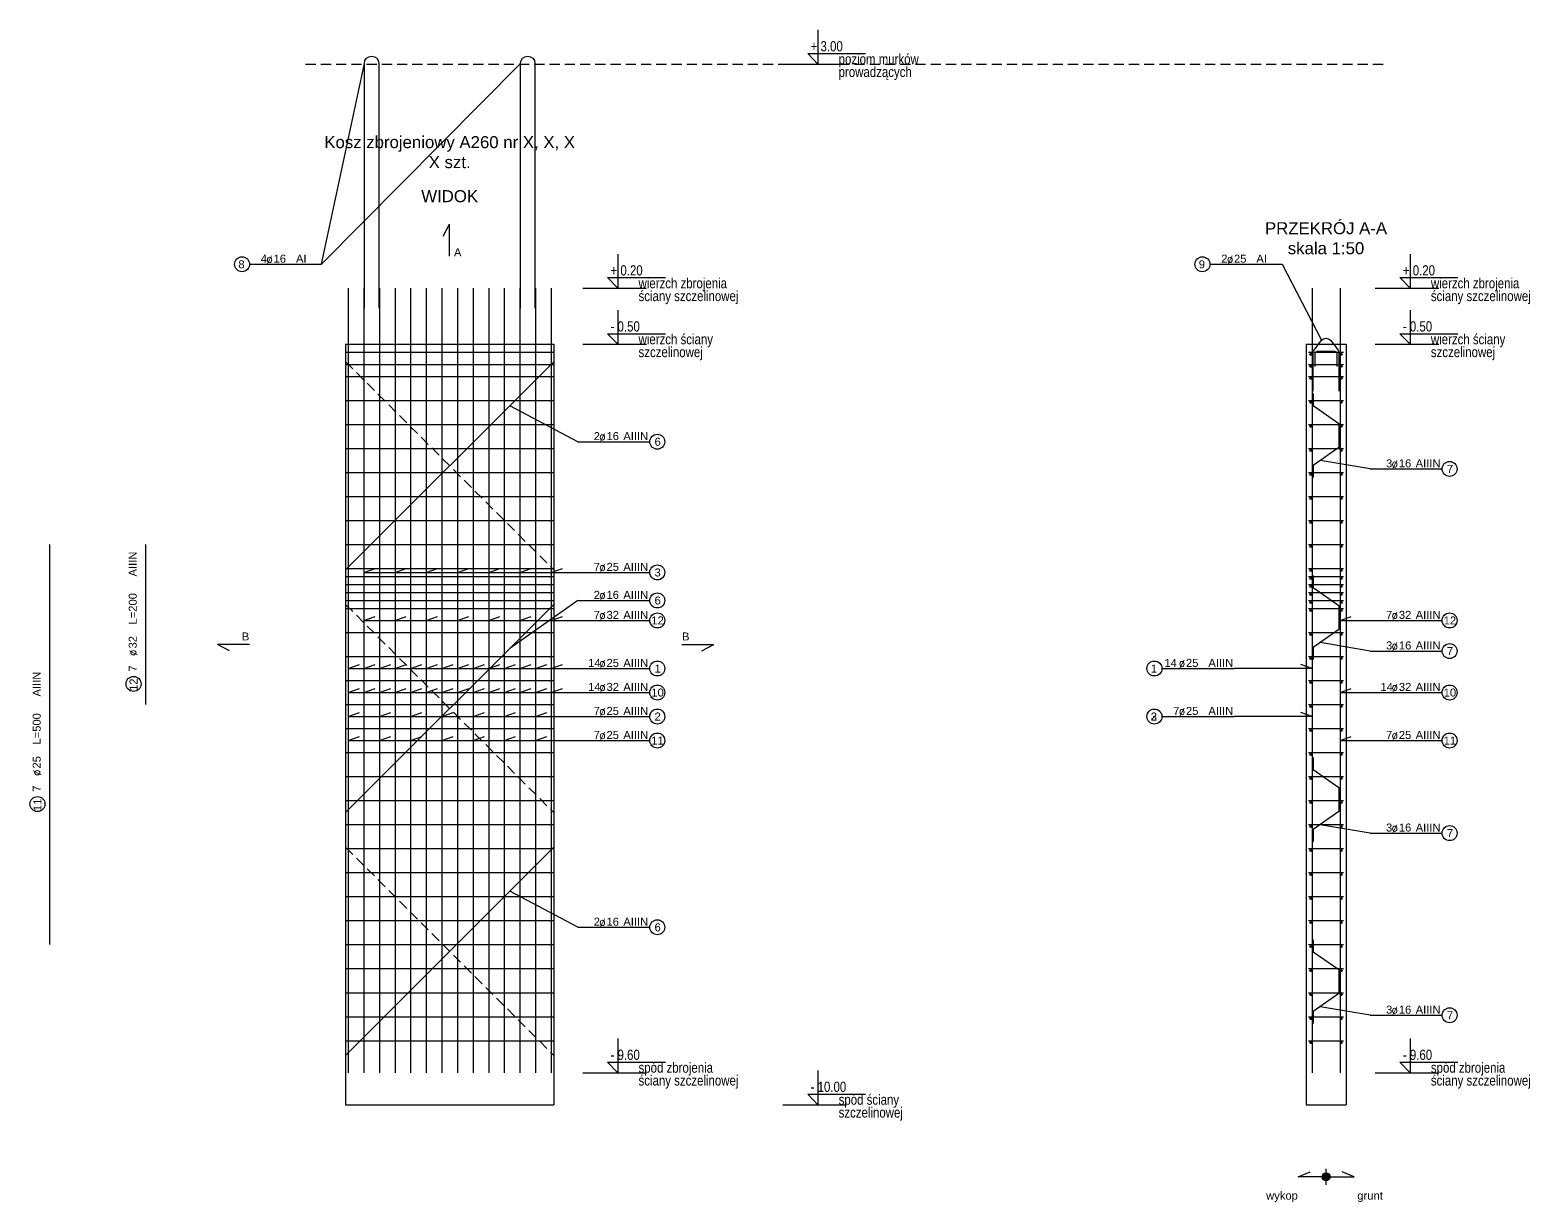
# Model space of a CAD drawing. Extents: x -5033 to 9347, y -17890 to -2362.
# Drawn here: x -1394 to 480, y -13932 to -12467 of the extents above; entities that cross this region are included whole.
import ezdxf
from ezdxf.enums import TextEntityAlignment as Align

# ---------------------------------------------------------------- set-up
doc = ezdxf.new("R2010")
doc.units = 0
doc.header["$MEASUREMENT"] = 0
doc.linetypes.add('DASHED', pattern=[19.05, 12.7, -6.35])
for name, color, linetype in [('__SOL-KOTY_WYSOKOSCIOWE', 4, 'CONTINUOUS'), ('__SOL-OPISY', 4, 'CONTINUOUS'), ('__SOL-PRZERYWANA', 253, 'DASHED'), ('__SOL-WIDOK', 4, 'CONTINUOUS'), ('__SOL-ZBROJENIE', 3, 'CONTINUOUS')]:
    doc.layers.add(name, color=color, linetype=linetype)
doc.styles.add('ARIAL', font='arial.ttf', dxfattribs={"height": 2.5})
doc.styles.add('SIMPLEX', font='SIMPLEX.SHX', dxfattribs={"width": 0.8})
doc.styles.get("Standard").update_dxf_attribs({"font": 'arial.ttf'})

# ---------------------------------------------------------------- blocks, each defined once
blk = doc.blocks.new('OPIS_PRET_BEZ_LINII')
at = {"layer": '__SOL-OPISY'}
blk.add_circle((25.7, 0), 9.36, dxfattribs=at)
at = {"layer": '__SOL-OPISY', "style": 'SIMPLEX', "width": 0.9}
blk.add_text(' %%c ', height=10, dxfattribs=at).set_placement((64.7, -4.8), align=Align.CENTER)
at = {"layer": '__SOL-OPISY', "style": 'ARIAL', "width": 0.8}
blk.add_attdef('NUMER', text='', height=10, dxfattribs=at).set_placement((25.7, 0), align=Align.MIDDLE)
blk.add_attdef('ILOSC', text='', height=10, dxfattribs=at).set_placement((56.9, -5.1), align=Align.RIGHT)
for tag, p in [('SREDNICA', (71, -5.1)), ('DLUGOSC', (95.1, -5.2)), ('STAL', (144.7, -5.2))]:
    blk.add_attdef(tag, p, '', height=10, dxfattribs=at)
blk = doc.blocks.new('OPIS_PRAWY')
at = {"layer": '__SOL-OPISY'}
blk.add_line((0, 0), (90, 0), dxfattribs=at)
blk.add_circle((99.4, 0), 9.36, dxfattribs=at)
at = {"layer": '__SOL-OPISY', "style": 'SIMPLEX', "width": 0.9}
blk.add_text(' %%c ', height=10, dxfattribs=at).set_placement((20.9, 0.5))
at = {"layer": '__SOL-OPISY', "style": 'ARIAL', "width": 0.8}
blk.add_attdef('ILOSC', text='', height=10, dxfattribs=at).set_placement((27.1, 0.1), align=Align.RIGHT)
for tag, p in [('SREDNICA', (35.4, 0.1)), ('STAL', (58.4, 0.5))]:
    blk.add_attdef(tag, p, '', height=10, dxfattribs=at)
for tag, p in [('NUMER', (99.4, 0)), ('DLUGOSC', (52.8, -6.1))]:
    blk.add_attdef(tag, text='', height=10, dxfattribs=at).set_placement(p, align=Align.MIDDLE)
blk = doc.blocks.new('OPIS_LEWY')
at = {"layer": '__SOL-OPISY'}
blk.add_line((-90, 0), (0, 0), dxfattribs=at)
blk.add_circle((-99.4, 0), 9.36, dxfattribs=at)
at = {"layer": '__SOL-OPISY', "style": 'SIMPLEX', "width": 0.9}
blk.add_text(' %%c ', height=10, dxfattribs=at).set_placement((-75, 0.5))
at = {"layer": '__SOL-OPISY', "style": 'ARIAL', "width": 0.8}
for tag, p in [('NUMER', (-99.4, 0)), ('DLUGOSC', (-58.9, -6.6))]:
    blk.add_attdef(tag, text='', height=10, dxfattribs=at).set_placement(p, align=Align.MIDDLE)
blk.add_attdef('ILOSC', text='', height=10, dxfattribs=at).set_placement((-74, 0.1), align=Align.RIGHT)
for tag, p in [('SREDNICA', (-65.8, 0.1)), ('STAL', (-42.7, 0.3))]:
    blk.add_attdef(tag, p, '', height=10, dxfattribs=at)
blk = doc.blocks.new('KOTA')
at = {"layer": '__SOL-KOTY_WYSOKOSCIOWE'}
for p, q in [((0, 33.4), (0, 0)), ((-34, 0), (28, 0)), ((0, 0), (-9.9, 10.4)), ((-9.9, 10.4), (46.5, 10.4))]:
    blk.add_line(p, q, dxfattribs=at)
at = {"layer": '__SOL-KOTY_WYSOKOSCIOWE', "style": 'ARIAL', "width": 0.8}
blk.add_attdef('RZEDNA', (500.5, 15.9), '', height=10.4, dxfattribs=at)

msp = doc.modelspace()

# ---------------------------------------------------------------- hatches: boundary and pattern name
at = {"layer": '__SOL-OPISY'}
msp.add_hatch(color=256, dxfattribs=at).paths.add_polyline_path([(230, -13900, 1), (220, -13900, 1)])
at = {"layer": '__SOL-ZBROJENIE'}
for points in [[(207.2, -12872.5, 1), (204.8, -12872.5, 1)], [(245.2, -12872.5, 1), (242.8, -12872.5, 1)], [(207.2, -12887.5, 1), (204.8, -12887.5, 1)], [(245.2, -12887.5, 1), (242.8, -12887.5, 1)], [(207.2, -12902.5, 1), (204.8, -12902.5, 1)], [(245.2, -12902.5, 1), (242.8, -12902.5, 1)], [(207.2, -12932.5, 1), (204.8, -12932.5, 1)], [(245.2, -12932.5, 1), (242.8, -12932.5, 1)], [(207.2, -12962.5, 1), (204.8, -12962.5, 1)], [(245.2, -12962.5, 1), (242.8, -12962.5, 1)], [(207.2, -12992.5, 1), (204.8, -12992.5, 1)], [(245.2, -12992.5, 1), (242.8, -12992.5, 1)], [(207.2, -13022.5, 1), (204.8, -13022.5, 1)], [(245.2, -13022.5, 1), (242.8, -13022.5, 1)], [(207.2, -13052.5, 1), (204.8, -13052.5, 1)], [(245.2, -13052.5, 1), (242.8, -13052.5, 1)], [(207.2, -13082.5, 1), (204.8, -13082.5, 1)], [(245.2, -13082.5, 1), (242.8, -13082.5, 1)], [(207.2, -13112.5, 1), (204.8, -13112.5, 1)], [(245.2, -13112.5, 1), (242.8, -13112.5, 1)], [(207.2, -13142.5, 1), (204.8, -13142.5, 1)], [(207.2, -13152.5, 1), (204.8, -13152.5, 1)], [(245.2, -13142.5, 1), (242.8, -13142.5, 1)], [(245.2, -13152.5, 1), (242.8, -13152.5, 1)], [(207.2, -13162.5, 1), (204.8, -13162.5, 1)], [(207.2, -13172.5, 1), (204.8, -13172.5, 1)], [(245.2, -13162.5, 1), (242.8, -13162.5, 1)], [(245.2, -13172.5, 1), (242.8, -13172.5, 1)], [(207.2, -13182.5, 1), (204.8, -13182.5, 1)], [(207.2, -13192.5, 1), (204.8, -13192.5, 1)], [(245.2, -13182.5, 1), (242.8, -13182.5, 1)], [(245.2, -13192.5, 1), (242.8, -13192.5, 1)], [(207.2, -13222.5, 1), (204.8, -13222.5, 1)], [(245.2, -13222.5, 1), (242.8, -13222.5, 1)], [(207.2, -13252.5, 1), (204.8, -13252.5, 1)], [(245.2, -13252.5, 1), (242.8, -13252.5, 1)], [(207.2, -13282.5, 1), (204.8, -13282.5, 1)], [(245.2, -13282.5, 1), (242.8, -13282.5, 1)], [(207.2, -13312.5, 1), (204.8, -13312.5, 1)], [(245.2, -13312.5, 1), (242.8, -13312.5, 1)], [(207.2, -13342.5, 1), (204.8, -13342.5, 1)], [(245.2, -13342.5, 1), (242.8, -13342.5, 1)], [(207.2, -13372.5, 1), (204.8, -13372.5, 1)], [(245.2, -13372.5, 1), (242.8, -13372.5, 1)], [(207.2, -13402.5, 1), (204.8, -13402.5, 1)], [(245.2, -13402.5, 1), (242.8, -13402.5, 1)], [(207.2, -13432.5, 1), (204.8, -13432.5, 1)], [(245.2, -13432.5, 1), (242.8, -13432.5, 1)], [(207.2, -13462.5, 1), (204.8, -13462.5, 1)], [(245.2, -13462.5, 1), (242.8, -13462.5, 1)], [(207.2, -13492.5, 1), (204.8, -13492.5, 1)], [(245.2, -13492.5, 1), (242.8, -13492.5, 1)], [(207.2, -13522.5, 1), (204.8, -13522.5, 1)], [(245.2, -13522.5, 1), (242.8, -13522.5, 1)], [(207.2, -13552.5, 1), (204.8, -13552.5, 1)], [(245.2, -13552.5, 1), (242.8, -13552.5, 1)], [(207.2, -13582.5, 1), (204.8, -13582.5, 1)], [(245.2, -13582.5, 1), (242.8, -13582.5, 1)], [(207.2, -13612.5, 1), (204.8, -13612.5, 1)], [(245.2, -13612.5, 1), (242.8, -13612.5, 1)], [(207.2, -13642.5, 1), (204.8, -13642.5, 1)], [(245.2, -13642.5, 1), (242.8, -13642.5, 1)], [(207.2, -13672.5, 1), (204.8, -13672.5, 1)], [(245.2, -13672.5, 1), (242.8, -13672.5, 1)], [(207.2, -13702.5, 1), (204.8, -13702.5, 1)], [(245.2, -13702.5, 1), (242.8, -13702.5, 1)], [(207.2, -13732.5, 1), (204.8, -13732.5, 1)], [(245.2, -13732.5, 1), (242.8, -13732.5, 1)]]:
    msp.add_hatch(color=256, dxfattribs=at).paths.add_polyline_path(points)

# ---------------------------------------------------------------- linework, layer by layer
at = {"layer": '__SOL-OPISY'}
for p, q in [((-1030, -12760), (-976.5, -12509)), ((-1030, -12760), (-781.5, -12509)), ((-878, -12725), (-870, -12710)), ((-870, -12750), (-870, -12710)), ((170, -12760), (219.4, -12854.9)), ((-710, -12981.7), (-795, -12936.7)), ((280, -13015.7), (217.52, -13005.2)), ((-977.25, -13145), (-963.15, -13139.9)), ((-977.25, -13145), (-710, -13145)), ((-938.25, -13145), (-924.15, -13139.9)), ((-899.25, -13145), (-885.15, -13139.9)), ((-860.25, -13145), (-846.15, -13139.9)), ((-821.25, -13145), (-807.15, -13139.9)), ((-782.25, -13145), (-768.15, -13139.9)), ((-743.25, -13145), (-729.15, -13139.9)), ((-710, -13180), (-795, -13240)), ((-977.25, -13205), (-963.15, -13199.9)), ((-977.25, -13205), (-710, -13205)), ((-938.25, -13205), (-924.15, -13199.9)), ((-899.25, -13205), (-885.15, -13199.9)), ((-860.25, -13205), (-846.15, -13199.9)), ((-821.25, -13205), (-807.15, -13199.9)), ((-782.25, -13205), (-768.15, -13199.9)), ((-743.25, -13205), (-729.15, -13199.9)), ((242.5, -13205), (256.6, -13199.9)), ((242.5, -13205), (280, -13205)), ((-1120, -13235), (-1160, -13235)), ((-1145, -13243), (-1160, -13235)), ((-580, -13235), (-540, -13235)), ((-555, -13243), (-540, -13235)), ((280, -13243.2), (217.52, -13232.7)), ((-996.75, -13265), (-982.65, -13259.9)), ((-996.75, -13265), (-710, -13265)), ((-977.25, -13265), (-963.15, -13259.9)), ((-957.75, -13265), (-943.65, -13259.9)), ((-938.25, -13265), (-924.15, -13259.9)), ((-918.75, -13265), (-904.65, -13259.9)), ((-899.25, -13265), (-885.15, -13259.9)), ((-879.75, -13265), (-865.65, -13259.9)), ((-860.25, -13265), (-846.15, -13259.9)), ((-840.75, -13265), (-826.65, -13259.9)), ((-821.25, -13265), (-807.15, -13259.9)), ((-801.75, -13265), (-787.65, -13259.9)), ((-782.25, -13265), (-768.15, -13259.9)), ((-762.75, -13265), (-748.65, -13259.9)), ((-743.25, -13265), (-729.15, -13259.9)), ((207.5, -13265), (110, -13265)), ((207.5, -13265), (193.41, -13259.9)), ((-996.75, -13295), (-982.65, -13289.9)), ((-996.75, -13295), (-710, -13295)), ((-977.25, -13295), (-963.15, -13289.9)), ((-957.75, -13295), (-943.65, -13289.9)), ((-938.25, -13295), (-924.15, -13289.9)), ((-918.75, -13295), (-904.65, -13289.9)), ((-899.25, -13295), (-885.15, -13289.9)), ((-879.75, -13295), (-865.65, -13289.9)), ((-860.25, -13295), (-846.15, -13289.9)), ((-840.75, -13295), (-826.65, -13289.9)), ((-821.25, -13295), (-807.15, -13289.9)), ((-801.75, -13295), (-787.65, -13289.9)), ((-782.25, -13295), (-768.15, -13289.9)), ((-762.75, -13295), (-748.65, -13289.9)), ((-743.25, -13295), (-729.15, -13289.9)), ((242.5, -13295), (256.6, -13289.9)), ((242.5, -13295), (280, -13295)), ((-996.75, -13325), (-982.65, -13319.9)), ((-996.75, -13325), (-710, -13325)), ((-957.75, -13325), (-943.65, -13319.9)), ((-918.75, -13325), (-904.65, -13319.9)), ((-879.75, -13325), (-865.65, -13319.9)), ((-840.75, -13325), (-826.65, -13319.9)), ((-801.75, -13325), (-787.65, -13319.9)), ((-762.75, -13325), (-748.65, -13319.9)), ((207.5, -13325), (110, -13325)), ((207.5, -13325), (110, -13325)), ((207.5, -13325), (193.41, -13319.9)), ((207.5, -13325), (193.41, -13319.9)), ((-996.75, -13355), (-982.65, -13349.9)), ((-996.75, -13355), (-710, -13355)), ((-957.75, -13355), (-943.65, -13349.9)), ((-918.75, -13355), (-904.65, -13349.9)), ((-879.75, -13355), (-865.65, -13349.9)), ((-840.75, -13355), (-826.65, -13349.9)), ((-801.75, -13355), (-787.65, -13349.9)), ((-762.75, -13355), (-748.65, -13349.9)), ((242.5, -13355), (256.6, -13349.9)), ((242.5, -13355), (280, -13355)), ((280, -13470.7), (217.52, -13460.2)), ((-710, -13588.3), (-795, -13543.3)), ((280, -13698.2), (217.52, -13687.7)), ((190, -13900), (205, -13894)), ((225, -13900), (190, -13900)), ((225, -13910), (225, -13890)), ((225, -13900), (260, -13900)), ((260, -13900), (245, -13894))]:
    msp.add_line(p, q, dxfattribs=at)
msp.add_circle((225, -13900), 5, dxfattribs=at)
at = {"layer": '__SOL-PRZERYWANA'}
msp.add_line((-1050, -12510), (300, -12510), dxfattribs=at)
for points in [[(-1000, -12861.7), (-1000, -12881.7), (-740, -13141.7), (-740, -13161.7)], [(-1000, -13165), (-1000, -13185), (-740, -13445), (-740, -13465)], [(-1000, -13468.3), (-1000, -13488.3), (-740, -13748.3), (-740, -13768.3)]]:
    msp.add_lwpolyline(points, dxfattribs=at)
at = {"layer": '__SOL-WIDOK'}
for p, q in [((-1000, -12860), (-1000, -13810)), ((-1000, -12860), (-740, -12860)), ((-740, -12860), (-740, -13810)), ((200, -12860), (200, -13810)), ((200, -12860), (250, -12860)), ((250, -12860), (250, -13810)), ((-1000, -13810), (-740, -13810)), ((200, -13810), (250, -13810))]:
    msp.add_line(p, q, dxfattribs=at)
at = {"layer": '__SOL-ZBROJENIE'}
for p, q in [((-996.75, -12790), (-996.75, -13770)), ((-977.25, -12790), (-977.25, -13770)), ((-957.75, -12790), (-957.75, -13770)), ((-938.25, -12790), (-938.25, -13770)), ((-918.75, -12790), (-918.75, -13770)), ((-899.25, -12790), (-899.25, -13770)), ((-879.75, -12790), (-879.75, -13770)), ((-860.25, -12790), (-860.25, -13770)), ((-840.75, -12790), (-840.75, -13770)), ((-821.25, -12790), (-821.25, -13770)), ((-801.75, -12790), (-801.75, -13770)), ((-782.25, -12790), (-782.25, -13770)), ((-762.75, -12790), (-762.75, -13770)), ((-743.25, -12790), (-743.25, -13770)), ((207.5, -12790), (207.5, -13770)), ((242.5, -12790), (242.5, -13770)), ((-1000, -12870), (-740, -12870)), ((203, -12870), (247, -12870)), ((-1000, -12885), (-740, -12885)), ((203, -12885), (247, -12885)), ((-1000, -12900), (-740, -12900)), ((203, -12900), (247, -12900)), ((-1000, -12930), (-740, -12930)), ((203, -12930), (247, -12930)), ((-1000, -12960), (-740, -12960)), ((203, -12960), (247, -12960)), ((-1000, -12990), (-740, -12990)), ((203, -12990), (247, -12990)), ((-1000, -13020), (-740, -13020)), ((203, -13020), (247, -13020)), ((-1000, -13050), (-740, -13050)), ((203, -13050), (247, -13050)), ((-1000, -13080), (-740, -13080)), ((203, -13080), (247, -13080)), ((-1370, -13110), (-1370, -13610)), ((-1250, -13110), (-1250, -13310)), ((-1000, -13110), (-740, -13110)), ((203, -13110), (247, -13110)), ((-1000, -13140), (-740, -13140)), ((-1000, -13150), (-740, -13150)), ((203, -13140), (247, -13140)), ((203, -13150), (247, -13150)), ((-1000, -13160), (-740, -13160)), ((-1000, -13170), (-740, -13170)), ((203, -13160), (247, -13160)), ((203, -13170), (247, -13170)), ((-1000, -13180), (-740, -13180)), ((-1000, -13190), (-740, -13190)), ((203, -13180), (247, -13180)), ((203, -13190), (247, -13190)), ((-1000, -13220), (-740, -13220)), ((203, -13220), (247, -13220)), ((-1000, -13250), (-740, -13250)), ((203, -13250), (247, -13250)), ((-1000, -13280), (-740, -13280)), ((203, -13280), (247, -13280)), ((-1000, -13310), (-740, -13310)), ((203, -13310), (247, -13310)), ((-1000, -13340), (-740, -13340)), ((203, -13340), (247, -13340)), ((-1000, -13370), (-740, -13370)), ((203, -13370), (247, -13370)), ((-1000, -13400), (-740, -13400)), ((203, -13400), (247, -13400)), ((-1000, -13430), (-740, -13430)), ((203, -13430), (247, -13430)), ((-1000, -13460), (-740, -13460)), ((203, -13460), (247, -13460)), ((-1000, -13490), (-740, -13490)), ((203, -13490), (247, -13490)), ((-1000, -13520), (-740, -13520)), ((203, -13520), (247, -13520)), ((-1000, -13550), (-740, -13550)), ((203, -13550), (247, -13550)), ((-1000, -13580), (-740, -13580)), ((203, -13580), (247, -13580)), ((-1000, -13610), (-740, -13610)), ((203, -13610), (247, -13610)), ((-1000, -13640), (-740, -13640)), ((203, -13640), (247, -13640)), ((-1000, -13670), (-740, -13670)), ((203, -13670), (247, -13670)), ((-1000, -13700), (-740, -13700)), ((203, -13700), (247, -13700)), ((-1000, -13730), (-740, -13730)), ((203, -13730), (247, -13730))]:
    msp.add_line(p, q, dxfattribs=at)
for points in [[(-976.5, -12814.9), (-976.5, -12509, -1), (-958.5, -12509), (-958.5, -12814.9)], [(-781.5, -12814.9), (-781.5, -12509, -1), (-763.5, -12509), (-763.5, -12814.9)], [(209, -12918.5), (209, -12870, -0.16), (210, -12867.4), (219.4, -12854.9, -0.45), (230.6, -12854.9), (240, -12867.4, -0.16), (241, -12870), (241, -12918.5)], [(211.5, -12887.5), (211.5, -12872.5, -0.48), (215.5, -12868.5), (234.5, -12868.5, -0.48), (238.5, -12872.5), (238.5, -12887.5)]]:
    msp.add_lwpolyline(points, format="xyb", dxfattribs=at)
for points in [[(-740, -12861.7), (-740, -12881.7), (-1000, -13141.7), (-1000, -13161.7)], [(209, -12921.3), (209, -12936.3), (241, -12958.8), (241, -12988.8), (209, -13011.2), (209, -13026.2)], [(209, -13148.8), (209, -13163.8), (241, -13186.2), (241, -13216.2), (209, -13238.7), (209, -13253.7)], [(-740, -13165), (-740, -13185), (-1000, -13445), (-1000, -13465)], [(209, -13376.3), (209, -13391.3), (241, -13413.8), (241, -13443.8), (209, -13466.2), (209, -13481.2)], [(-740, -13468.3), (-740, -13488.3), (-1000, -13748.3), (-1000, -13768.3)], [(209, -13603.8), (209, -13618.8), (241, -13641.2), (241, -13671.2), (209, -13693.7), (209, -13708.7)]]:
    msp.add_lwpolyline(points, dxfattribs=at)
for centre in [(206, -12872.5), (244, -12872.5), (206, -12887.5), (244, -12887.5), (206, -12902.5), (244, -12902.5), (206, -12932.5), (244, -12932.5), (206, -12962.5), (244, -12962.5), (206, -12992.5), (244, -12992.5), (206, -13022.5), (244, -13022.5), (206, -13052.5), (244, -13052.5), (206, -13082.5), (244, -13082.5), (206, -13112.5), (244, -13112.5), (206, -13142.5), (206, -13152.5), (244, -13142.5), (244, -13152.5), (206, -13162.5), (206, -13172.5), (244, -13162.5), (244, -13172.5), (206, -13182.5), (206, -13192.5), (244, -13182.5), (244, -13192.5), (206, -13222.5), (244, -13222.5), (206, -13252.5), (244, -13252.5), (206, -13282.5), (244, -13282.5), (206, -13312.5), (244, -13312.5), (206, -13342.5), (244, -13342.5), (206, -13372.5), (244, -13372.5), (206, -13402.5), (244, -13402.5), (206, -13432.5), (244, -13432.5), (206, -13462.5), (244, -13462.5), (206, -13492.5), (244, -13492.5), (206, -13522.5), (244, -13522.5), (206, -13552.5), (244, -13552.5), (206, -13582.5), (244, -13582.5), (206, -13612.5), (244, -13612.5), (206, -13642.5), (244, -13642.5), (206, -13672.5), (244, -13672.5), (206, -13702.5), (244, -13702.5), (206, -13732.5), (244, -13732.5)]:
    msp.add_circle(centre, 1.2, dxfattribs=at)

# ---------------------------------------------------------------- block references
at = {"layer": '__SOL-KOTY_WYSOKOSCIOWE'}
ref = msp.add_blockref('KOTA', (-410, -12510), dxfattribs=dict(at, xscale=1.28, yscale=1.28, zscale=1.28))
ref.add_attrib('RZEDNA', '+ 3.00', (-419, -12494), dxfattribs={"height": 12.8, "style": 'ARIAL', "width": 0.8})
ref.add_attrib('OPIS1', 'poziom murków', (-384, -12510), dxfattribs={"height": 12.8, "style": 'ARIAL', "width": 0.8})
ref.add_attrib('OPIS2', 'prowadzących', (-384, -12526), dxfattribs={"height": 12.8, "style": 'ARIAL', "width": 0.8})
ref = msp.add_blockref('KOTA', (-660, -12790), dxfattribs=dict(at, xscale=1.28, yscale=1.28, zscale=1.28))
ref.add_attrib('RZEDNA', '+ 0.20', (-669, -12774), dxfattribs={"height": 12.8, "style": 'ARIAL', "width": 0.8})
ref.add_attrib('OPIS1', 'wierzch zbrojenia', (-634, -12790), dxfattribs={"height": 12.8, "style": 'ARIAL', "width": 0.8})
ref.add_attrib('OPIS2', 'ściany szczelinowej', (-634, -12806), dxfattribs={"height": 12.8, "style": 'ARIAL', "width": 0.8})
ref = msp.add_blockref('KOTA', (330, -12790), dxfattribs=dict(at, xscale=1.28, yscale=1.28, zscale=1.28))
ref.add_attrib('RZEDNA', '+ 0.20', (321, -12774), dxfattribs={"height": 12.8, "style": 'ARIAL', "width": 0.8})
ref.add_attrib('OPIS1', 'wierzch zbrojenia', (356, -12790), dxfattribs={"height": 12.8, "style": 'ARIAL', "width": 0.8})
ref.add_attrib('OPIS2', 'ściany szczelinowej', (356, -12806), dxfattribs={"height": 12.8, "style": 'ARIAL', "width": 0.8})
ref = msp.add_blockref('KOTA', (-660, -12860), dxfattribs=dict(at, xscale=1.28, yscale=1.28, zscale=1.28))
ref.add_attrib('RZEDNA', '- 0.50', (-669, -12844), dxfattribs={"height": 12.8, "style": 'ARIAL', "width": 0.8})
ref.add_attrib('OPIS1', 'wierzch ściany', (-634, -12860), dxfattribs={"height": 12.8, "style": 'ARIAL', "width": 0.8})
ref.add_attrib('OPIS2', 'szczelinowej', (-634, -12876), dxfattribs={"height": 12.8, "style": 'ARIAL', "width": 0.8})
ref = msp.add_blockref('KOTA', (330, -12860), dxfattribs=dict(at, xscale=1.28, yscale=1.28, zscale=1.28))
ref.add_attrib('RZEDNA', '- 0.50', (321, -12844), dxfattribs={"height": 12.8, "style": 'ARIAL', "width": 0.8})
ref.add_attrib('OPIS1', 'wierzch ściany', (356, -12860), dxfattribs={"height": 12.8, "style": 'ARIAL', "width": 0.8})
ref.add_attrib('OPIS2', 'szczelinowej', (356, -12876), dxfattribs={"height": 12.8, "style": 'ARIAL', "width": 0.8})
ref = msp.add_blockref('KOTA', (-660, -13770), dxfattribs=dict(at, xscale=1.28, yscale=1.28, zscale=1.28))
ref.add_attrib('RZEDNA', '- 9.60', (-669, -13754), dxfattribs={"height": 12.8, "style": 'ARIAL', "width": 0.8})
ref.add_attrib('OPIS1', 'spód zbrojenia', (-634, -13770), dxfattribs={"height": 12.8, "style": 'ARIAL', "width": 0.8})
ref.add_attrib('OPIS2', 'ściany szczelinowej', (-634, -13786), dxfattribs={"height": 12.8, "style": 'ARIAL', "width": 0.8})
ref = msp.add_blockref('KOTA', (330, -13770), dxfattribs=dict(at, xscale=1.28, yscale=1.28, zscale=1.28))
ref.add_attrib('RZEDNA', '- 9.60', (321, -13754), dxfattribs={"height": 12.8, "style": 'ARIAL', "width": 0.8})
ref.add_attrib('OPIS1', 'spód zbrojenia', (356, -13770), dxfattribs={"height": 12.8, "style": 'ARIAL', "width": 0.8})
ref.add_attrib('OPIS2', 'ściany szczelinowej', (356, -13786), dxfattribs={"height": 12.8, "style": 'ARIAL', "width": 0.8})
ref = msp.add_blockref('KOTA', (-410, -13810), dxfattribs=dict(at, xscale=1.28, yscale=1.28, zscale=1.28))
ref.add_attrib('RZEDNA', '- 10.00', (-419, -13794), dxfattribs={"height": 12.8, "style": 'ARIAL', "width": 0.8})
ref.add_attrib('OPIS1', 'spód ściany', (-384, -13810), dxfattribs={"height": 12.8, "style": 'ARIAL', "width": 0.8})
ref.add_attrib('OPIS2', 'szczelinowej', (-384, -13826), dxfattribs={"height": 12.8, "style": 'ARIAL', "width": 0.8})
at = {"layer": '__SOL-OPISY'}
ref = msp.add_blockref('OPIS_LEWY', (-1030, -12760), dxfattribs=at)
ref.add_attrib('ILOSC', '4', (-1106, -12758), dxfattribs={"height": 10, "style": 'ARIAL'})
ref.add_attrib('SREDNICA', '16', (-1090, -12758), dxfattribs={"height": 10, "style": 'ARIAL'})
ref.add_attrib('STAL', 'AI', (-1062, -12758), dxfattribs={"height": 10, "style": 'ARIAL'})
ref.add_attrib('NUMER', '8', (-1134, -12765), dxfattribs={"height": 10, "style": 'ARIAL'})
ref = msp.add_blockref('OPIS_LEWY', (170, -12760), dxfattribs=at)
ref.add_attrib('ILOSC', '2', (94, -12758), dxfattribs={"height": 10, "style": 'ARIAL'})
ref.add_attrib('SREDNICA', '25', (110, -12758), dxfattribs={"height": 10, "style": 'ARIAL'})
ref.add_attrib('STAL', 'AI', (138, -12758), dxfattribs={"height": 10, "style": 'ARIAL'})
ref.add_attrib('NUMER', '9', (66, -12765), dxfattribs={"height": 10, "style": 'ARIAL'})
ref = msp.add_blockref('OPIS_PRAWY', (-710, -12981.7), dxfattribs=at)
ref.add_attrib('ILOSC', '2', (-690, -12979.7), dxfattribs={"height": 10, "style": 'ARIAL'})
ref.add_attrib('SREDNICA', '16', (-674, -12979.7), dxfattribs={"height": 10, "style": 'ARIAL'})
ref.add_attrib('STAL', 'AIIIN', (-653, -12979.7), dxfattribs={"height": 10, "style": 'ARIAL'})
ref.add_attrib('NUMER', '6', (-614, -12986.7), dxfattribs={"height": 10, "style": 'ARIAL'})
ref = msp.add_blockref('OPIS_PRAWY', (280, -13015.7), dxfattribs=at)
ref.add_attrib('ILOSC', '3', (300, -13013.7), dxfattribs={"height": 10, "style": 'ARIAL'})
ref.add_attrib('SREDNICA', '16', (316, -13013.7), dxfattribs={"height": 10, "style": 'ARIAL'})
ref.add_attrib('STAL', 'AIIIN', (337, -13013.7), dxfattribs={"height": 10, "style": 'ARIAL'})
ref.add_attrib('NUMER', '7', (376, -13020.7), dxfattribs={"height": 10, "style": 'ARIAL'})
ref = msp.add_blockref('OPIS_PRET_BEZ_LINII', (-1265, -13310), dxfattribs=dict(at, rotation=90))
ref.add_attrib('NUMER', '12', (-1260, -13293), dxfattribs={"height": 10, "rotation": 90, "style": 'ARIAL'})
ref.add_attrib('ILOSC', '7', (-1261, -13269), dxfattribs={"height": 10, "rotation": 90, "style": 'ARIAL'})
ref.add_attrib('SREDNICA', '32', (-1261, -13240), dxfattribs={"height": 10, "rotation": 90, "style": 'ARIAL'})
ref.add_attrib('DLUGOSC', 'L=200', (-1261, -13210), dxfattribs={"height": 10, "rotation": 90, "style": 'ARIAL'})
ref.add_attrib('STAL', 'AIIIN', (-1261, -13150), dxfattribs={"height": 10, "rotation": 90, "style": 'ARIAL'})
ref = msp.add_blockref('OPIS_PRAWY', (-710, -13145), dxfattribs=at)
ref.add_attrib('ILOSC', '7', (-690, -13143), dxfattribs={"height": 10, "style": 'ARIAL'})
ref.add_attrib('SREDNICA', '25', (-674, -13143), dxfattribs={"height": 10, "style": 'ARIAL'})
ref.add_attrib('STAL', 'AIIIN', (-653, -13143), dxfattribs={"height": 10, "style": 'ARIAL'})
ref.add_attrib('NUMER', '3', (-614, -13150), dxfattribs={"height": 10, "style": 'ARIAL'})
ref = msp.add_blockref('OPIS_PRAWY', (-710, -13180), dxfattribs=at)
ref.add_attrib('ILOSC', '2', (-690, -13178), dxfattribs={"height": 10, "style": 'ARIAL'})
ref.add_attrib('SREDNICA', '16', (-674, -13178), dxfattribs={"height": 10, "style": 'ARIAL'})
ref.add_attrib('STAL', 'AIIIN', (-653, -13178), dxfattribs={"height": 10, "style": 'ARIAL'})
ref.add_attrib('NUMER', '6', (-614, -13185), dxfattribs={"height": 10, "style": 'ARIAL'})
ref = msp.add_blockref('OPIS_PRAWY', (-710, -13205), dxfattribs=at)
ref.add_attrib('ILOSC', '7', (-690, -13203), dxfattribs={"height": 10, "style": 'ARIAL'})
ref.add_attrib('SREDNICA', '32', (-674, -13203), dxfattribs={"height": 10, "style": 'ARIAL'})
ref.add_attrib('STAL', 'AIIIN', (-653, -13203), dxfattribs={"height": 10, "style": 'ARIAL'})
ref.add_attrib('NUMER', '12', (-618, -13210), dxfattribs={"height": 10, "style": 'ARIAL'})
ref = msp.add_blockref('OPIS_PRAWY', (280, -13205), dxfattribs=at)
ref.add_attrib('ILOSC', '7', (300, -13203), dxfattribs={"height": 10, "style": 'ARIAL'})
ref.add_attrib('SREDNICA', '32', (316, -13203), dxfattribs={"height": 10, "style": 'ARIAL'})
ref.add_attrib('STAL', 'AIIIN', (337, -13203), dxfattribs={"height": 10, "style": 'ARIAL'})
ref.add_attrib('NUMER', '12', (372, -13210), dxfattribs={"height": 10, "style": 'ARIAL'})
ref = msp.add_blockref('OPIS_PRAWY', (280, -13243.2), dxfattribs=at)
ref.add_attrib('ILOSC', '3', (300, -13241.2), dxfattribs={"height": 10, "style": 'ARIAL'})
ref.add_attrib('SREDNICA', '16', (316, -13241.2), dxfattribs={"height": 10, "style": 'ARIAL'})
ref.add_attrib('STAL', 'AIIIN', (337, -13241.2), dxfattribs={"height": 10, "style": 'ARIAL'})
ref.add_attrib('NUMER', '7', (376, -13248.2), dxfattribs={"height": 10, "style": 'ARIAL'})
ref = msp.add_blockref('OPIS_PRAWY', (-710, -13265), dxfattribs=at)
ref.add_attrib('ILOSC', '14', (-697, -13263), dxfattribs={"height": 10, "style": 'ARIAL'})
ref.add_attrib('SREDNICA', '25', (-674, -13263), dxfattribs={"height": 10, "style": 'ARIAL'})
ref.add_attrib('STAL', 'AIIIN', (-653, -13263), dxfattribs={"height": 10, "style": 'ARIAL'})
ref.add_attrib('NUMER', '1', (-614, -13270), dxfattribs={"height": 10, "style": 'ARIAL'})
ref = msp.add_blockref('OPIS_LEWY', (110, -13265), dxfattribs=at)
ref.add_attrib('ILOSC', '14', (23, -13263), dxfattribs={"height": 10, "style": 'ARIAL'})
ref.add_attrib('SREDNICA', '25', (50, -13263), dxfattribs={"height": 10, "style": 'ARIAL'})
ref.add_attrib('STAL', 'AIIIN', (78, -13263), dxfattribs={"height": 10, "style": 'ARIAL'})
ref.add_attrib('NUMER', '1', (6, -13270), dxfattribs={"height": 10, "style": 'ARIAL'})
ref = msp.add_blockref('OPIS_PRET_BEZ_LINII', (-1385, -13460), dxfattribs=dict(at, rotation=90))
ref.add_attrib('NUMER', '11', (-1380, -13443), dxfattribs={"height": 10, "rotation": 90, "style": 'ARIAL'})
ref.add_attrib('ILOSC', '7', (-1381, -13419), dxfattribs={"height": 10, "rotation": 90, "style": 'ARIAL'})
ref.add_attrib('SREDNICA', '25', (-1381, -13390), dxfattribs={"height": 10, "rotation": 90, "style": 'ARIAL'})
ref.add_attrib('DLUGOSC', 'L=500', (-1381, -13360), dxfattribs={"height": 10, "rotation": 90, "style": 'ARIAL'})
ref.add_attrib('STAL', 'AIIIN', (-1381, -13300), dxfattribs={"height": 10, "rotation": 90, "style": 'ARIAL'})
ref = msp.add_blockref('OPIS_PRAWY', (-710, -13295), dxfattribs=at)
ref.add_attrib('ILOSC', '14', (-697, -13293), dxfattribs={"height": 10, "style": 'ARIAL'})
ref.add_attrib('SREDNICA', '32', (-674, -13293), dxfattribs={"height": 10, "style": 'ARIAL'})
ref.add_attrib('STAL', 'AIIIN', (-653, -13293), dxfattribs={"height": 10, "style": 'ARIAL'})
ref.add_attrib('NUMER', '10', (-618, -13300), dxfattribs={"height": 10, "style": 'ARIAL'})
ref = msp.add_blockref('OPIS_PRAWY', (280, -13295), dxfattribs=at)
ref.add_attrib('ILOSC', '14', (293, -13293), dxfattribs={"height": 10, "style": 'ARIAL'})
ref.add_attrib('SREDNICA', '32', (316, -13293), dxfattribs={"height": 10, "style": 'ARIAL'})
ref.add_attrib('STAL', 'AIIIN', (337, -13293), dxfattribs={"height": 10, "style": 'ARIAL'})
ref.add_attrib('NUMER', '10', (372, -13300), dxfattribs={"height": 10, "style": 'ARIAL'})
ref = msp.add_blockref('OPIS_PRAWY', (-710, -13325), dxfattribs=at)
ref.add_attrib('ILOSC', '7', (-690, -13323), dxfattribs={"height": 10, "style": 'ARIAL'})
ref.add_attrib('SREDNICA', '25', (-674, -13323), dxfattribs={"height": 10, "style": 'ARIAL'})
ref.add_attrib('STAL', 'AIIIN', (-653, -13323), dxfattribs={"height": 10, "style": 'ARIAL'})
ref.add_attrib('NUMER', '2', (-614, -13330), dxfattribs={"height": 10, "style": 'ARIAL'})
ref = msp.add_blockref('OPIS_LEWY', (110, -13325), dxfattribs=at)
ref.add_attrib('ILOSC', '7', (34, -13323), dxfattribs={"height": 10, "style": 'ARIAL'})
ref.add_attrib('SREDNICA', '25', (50, -13323), dxfattribs={"height": 10, "style": 'ARIAL'})
ref.add_attrib('STAL', 'AIIIN', (78, -13323), dxfattribs={"height": 10, "style": 'ARIAL'})
ref.add_attrib('NUMER', '2', (6, -13330), dxfattribs={"height": 10, "style": 'ARIAL'})
ref = msp.add_blockref('OPIS_LEWY', (110, -13325), dxfattribs=at)
ref.add_attrib('ILOSC', '7', (34, -13323), dxfattribs={"height": 10, "style": 'ARIAL'})
ref.add_attrib('SREDNICA', '25', (50, -13323), dxfattribs={"height": 10, "style": 'ARIAL'})
ref.add_attrib('STAL', 'AIIIN', (78, -13323), dxfattribs={"height": 10, "style": 'ARIAL'})
ref.add_attrib('NUMER', '3', (6, -13330), dxfattribs={"height": 10, "style": 'ARIAL'})
ref = msp.add_blockref('OPIS_PRAWY', (-710, -13355), dxfattribs=at)
ref.add_attrib('ILOSC', '7', (-690, -13353), dxfattribs={"height": 10, "style": 'ARIAL'})
ref.add_attrib('SREDNICA', '25', (-674, -13353), dxfattribs={"height": 10, "style": 'ARIAL'})
ref.add_attrib('STAL', 'AIIIN', (-653, -13353), dxfattribs={"height": 10, "style": 'ARIAL'})
ref.add_attrib('NUMER', '11', (-618, -13360), dxfattribs={"height": 10, "style": 'ARIAL'})
ref = msp.add_blockref('OPIS_PRAWY', (280, -13355), dxfattribs=at)
ref.add_attrib('ILOSC', '7', (300, -13353), dxfattribs={"height": 10, "style": 'ARIAL'})
ref.add_attrib('SREDNICA', '25', (316, -13353), dxfattribs={"height": 10, "style": 'ARIAL'})
ref.add_attrib('STAL', 'AIIIN', (337, -13353), dxfattribs={"height": 10, "style": 'ARIAL'})
ref.add_attrib('NUMER', '11', (372, -13360), dxfattribs={"height": 10, "style": 'ARIAL'})
ref = msp.add_blockref('OPIS_PRAWY', (280, -13470.7), dxfattribs=at)
ref.add_attrib('ILOSC', '3', (300, -13468.7), dxfattribs={"height": 10, "style": 'ARIAL'})
ref.add_attrib('SREDNICA', '16', (316, -13468.7), dxfattribs={"height": 10, "style": 'ARIAL'})
ref.add_attrib('STAL', 'AIIIN', (337, -13468.7), dxfattribs={"height": 10, "style": 'ARIAL'})
ref.add_attrib('NUMER', '7', (376, -13475.7), dxfattribs={"height": 10, "style": 'ARIAL'})
ref = msp.add_blockref('OPIS_PRAWY', (-710, -13588.3), dxfattribs=at)
ref.add_attrib('ILOSC', '2', (-690, -13586.3), dxfattribs={"height": 10, "style": 'ARIAL'})
ref.add_attrib('SREDNICA', '16', (-674, -13586.3), dxfattribs={"height": 10, "style": 'ARIAL'})
ref.add_attrib('STAL', 'AIIIN', (-653, -13586.3), dxfattribs={"height": 10, "style": 'ARIAL'})
ref.add_attrib('NUMER', '6', (-614, -13593.3), dxfattribs={"height": 10, "style": 'ARIAL'})
ref = msp.add_blockref('OPIS_PRAWY', (280, -13698.2), dxfattribs=at)
ref.add_attrib('ILOSC', '3', (300, -13696.2), dxfattribs={"height": 10, "style": 'ARIAL'})
ref.add_attrib('SREDNICA', '16', (316, -13696.2), dxfattribs={"height": 10, "style": 'ARIAL'})
ref.add_attrib('STAL', 'AIIIN', (337, -13696.2), dxfattribs={"height": 10, "style": 'ARIAL'})
ref.add_attrib('NUMER', '7', (376, -13703.2), dxfattribs={"height": 10, "style": 'ARIAL'})

# ---------------------------------------------------------------- texts
at = {"layer": '__SOL-OPISY', "width": 2500, "attachment_point": 5}
for s, insert, char_height in [('Kosz zbrojeniowy A260 nr X, X, X\\PX szt.\\P', (-870, -12620), 15), ('\\P\\PWIDOK\\P', (-870, -12650), 15), ('\\P\\P\\PPRZEKRÓJ A-A\\Pskala 1:50\\P', (225, -12690), 15), ('A\\P', (-860, -12745), 10), ('B\\P', (-1125, -13225), 10), ('B\\P', (-575, -13225), 10), ('wykop\\P', (170, -13925), 10), ('grunt\\P', (280, -13925), 10)]:
    msp.add_mtext(s, dxfattribs=dict(at, insert=insert, char_height=char_height))

doc.saveas('drawing.dxf')
